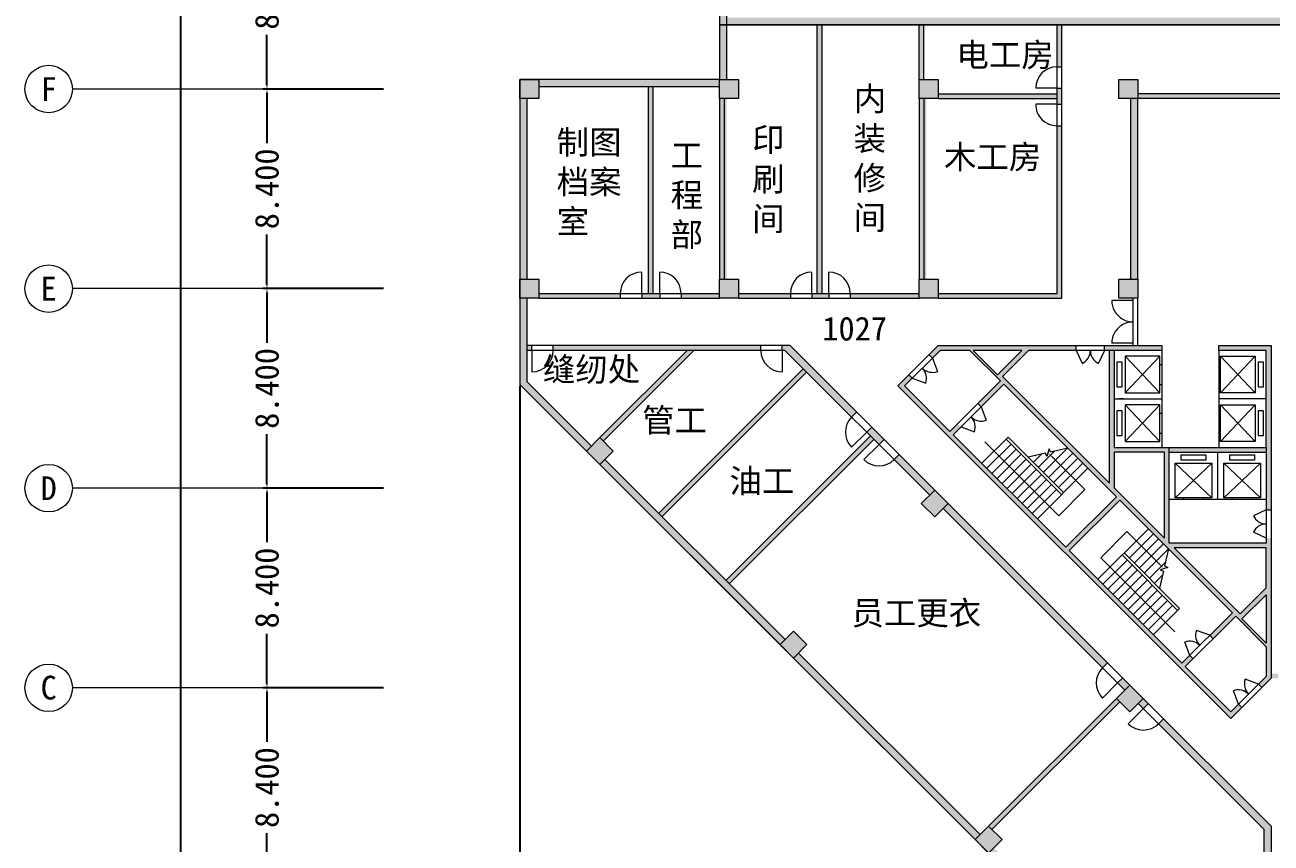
# Model space of a CAD drawing. Header units: metres. Extents: x -302 to 587, y -65 to 94.
# Drawn here: x -283.4 to -231, y -22 to 12.5 of the extents above; entities that cross this region are included whole.
import ezdxf

# ---------------------------------------------------------------- set-up
doc = ezdxf.new("R2010")
doc.units = ezdxf.units.M
doc.linetypes.add('ACAD_ISO03W100', pattern=[30, 12, -18])
doc.layers.get('0').update_dxf_attribs({"lineweight": 9})
for name, color, linetype, lineweight in [('fanghuo', 1, 'Continuous', 9), ('glass', 5, 'Continuous', 5), ('hatch', 212, 'ACAD_ISO03W100', 5), ('ProfileEdges', 7, 'Continuous', 9), ('PUB_TEXT', 7, 'Continuous', 9), ('stair', 30, 'Continuous', 9), ('zhuwang', 2, 'Continuous', 13)]:
    doc.layers.add(name, color=color, linetype=linetype, lineweight=lineweight)
doc.styles.add('mystyle', font='', dxfattribs={"height": 1})
doc.styles.get('mystyle').set_extended_font_data('SimSun')
doc.dimstyles.new('myyyy', dxfattribs={"dimtxt": 1, "dimasz": 0.18, "dimexe": 0.18, "dimexo": 0.0625, "dimgap": 0.09, "dimtad": 0, "dimtoh": 1, "dimdec": 3, "dimrnd": 0.001, "dimzin": 0, "dimdsep": 46, "dimtxsty": 'Standard', "dimcen": 0.09, "dimadec": 0, "dimazin": 0, "dimtfac": 1, "dimtdec": 3, "dimtofl": 0, "dimtmove": 0, "dimatfit": 3, "dimfxl": 1, "dimtolj": 1, "dimtzin": 0, "dimarcsym": 0})

# ---------------------------------------------------------------- blocks, each defined once
blk = doc.blocks.new('*D9')
at = {"layer": 'Defpoints', "color": 0, "ltscale": 0.05, "transparency": 16777216}
for p in [(-268.251, 18.16), (-273.217, 9.76), (-268.251, 9.76)]:
    blk.add_point(p, dxfattribs=at)
at = {"layer": 'PUB_TEXT', "color": 0, "lineweight": -2, "ltscale": 0.05, "transparency": 16777216}
for p, q in [((-268.314, 18.16), (-273.397, 18.16)), ((-273.217, 17.98), (-273.217, 15.883)), ((-273.217, 9.94), (-273.217, 12.036)), ((-268.314, 9.76), (-273.397, 9.76))]:
    blk.add_line(p, q, dxfattribs=at)
at = {"layer": 'PUB_TEXT', "color": 0, "ltscale": 0.05, "transparency": 16777216}
for points in [[(-273.247, 17.98), (-273.187, 17.98), (-273.217, 18.16)], [(-273.247, 9.94), (-273.187, 9.94), (-273.217, 9.76)]]:
    blk.add_solid(points, dxfattribs=at)
at = {"layer": 'PUB_TEXT', "color": 0, "ltscale": 0.05, "transparency": 16777216, "insert": (-273.217, 13.96), "char_height": 1, "attachment_point": 5, "rotation": 90}
blk.add_mtext('\\A1;8.400', dxfattribs=at)
blk = doc.blocks.new('*D10')
at = {"layer": 'Defpoints', "color": 0, "ltscale": 0.05, "transparency": 16777216}
for p in [(-268.251, 9.76), (-273.217, 1.36), (-268.251, 1.36)]:
    blk.add_point(p, dxfattribs=at)
at = {"layer": 'PUB_TEXT', "color": 0, "lineweight": -2, "ltscale": 0.05, "transparency": 16777216}
for p, q in [((-268.314, 9.76), (-273.397, 9.76)), ((-273.217, 9.58), (-273.217, 7.483)), ((-273.217, 1.54), (-273.217, 3.636)), ((-268.314, 1.36), (-273.397, 1.36))]:
    blk.add_line(p, q, dxfattribs=at)
at = {"layer": 'PUB_TEXT', "color": 0, "ltscale": 0.05, "transparency": 16777216}
for points in [[(-273.247, 9.58), (-273.187, 9.58), (-273.217, 9.76)], [(-273.247, 1.54), (-273.187, 1.54), (-273.217, 1.36)]]:
    blk.add_solid(points, dxfattribs=at)
at = {"layer": 'PUB_TEXT', "color": 0, "ltscale": 0.05, "transparency": 16777216, "insert": (-273.217, 5.56), "char_height": 1, "attachment_point": 5, "rotation": 90}
blk.add_mtext('\\A1;8.400', dxfattribs=at)
blk = doc.blocks.new('*D11')
at = {"layer": 'Defpoints', "color": 0, "ltscale": 0.05, "transparency": 16777216}
for p in [(-268.251, 1.36), (-273.217, -7.04), (-268.251, -7.04)]:
    blk.add_point(p, dxfattribs=at)
at = {"layer": 'PUB_TEXT', "color": 0, "lineweight": -2, "ltscale": 0.05, "transparency": 16777216}
for p, q in [((-268.314, 1.36), (-273.397, 1.36)), ((-273.217, 1.18), (-273.217, -0.917)), ((-273.217, -6.86), (-273.217, -4.764)), ((-268.314, -7.04), (-273.397, -7.04))]:
    blk.add_line(p, q, dxfattribs=at)
at = {"layer": 'PUB_TEXT', "color": 0, "ltscale": 0.05, "transparency": 16777216}
for points in [[(-273.247, 1.18), (-273.187, 1.18), (-273.217, 1.36)], [(-273.247, -6.86), (-273.187, -6.86), (-273.217, -7.04)]]:
    blk.add_solid(points, dxfattribs=at)
at = {"layer": 'PUB_TEXT', "color": 0, "ltscale": 0.05, "transparency": 16777216, "insert": (-273.217, -2.84), "char_height": 1, "attachment_point": 5, "rotation": 90}
blk.add_mtext('\\A1;8.400', dxfattribs=at)
blk = doc.blocks.new('*D12')
at = {"layer": 'Defpoints', "color": 0, "ltscale": 0.05, "transparency": 16777216}
for p in [(-268.251, -7.04), (-273.217, -15.44), (-268.251, -15.44)]:
    blk.add_point(p, dxfattribs=at)
at = {"layer": 'PUB_TEXT', "color": 0, "lineweight": -2, "ltscale": 0.05, "transparency": 16777216}
for p, q in [((-268.314, -7.04), (-273.397, -7.04)), ((-273.217, -7.22), (-273.217, -9.317)), ((-273.217, -15.26), (-273.217, -13.164)), ((-268.314, -15.44), (-273.397, -15.44))]:
    blk.add_line(p, q, dxfattribs=at)
at = {"layer": 'PUB_TEXT', "color": 0, "ltscale": 0.05, "transparency": 16777216}
for points in [[(-273.247, -7.22), (-273.187, -7.22), (-273.217, -7.04)], [(-273.247, -15.26), (-273.187, -15.26), (-273.217, -15.44)]]:
    blk.add_solid(points, dxfattribs=at)
at = {"layer": 'PUB_TEXT', "color": 0, "ltscale": 0.05, "transparency": 16777216, "insert": (-273.217, -11.24), "char_height": 1, "attachment_point": 5, "rotation": 90}
blk.add_mtext('\\A1;8.400', dxfattribs=at)
blk = doc.blocks.new('*D13')
at = {"layer": 'Defpoints', "color": 0, "ltscale": 0.05, "transparency": 16777216}
for p in [(-268.251, -15.44), (-273.217, -23.84), (-268.251, -23.84)]:
    blk.add_point(p, dxfattribs=at)
at = {"layer": 'PUB_TEXT', "color": 0, "lineweight": -2, "ltscale": 0.05, "transparency": 16777216}
for p, q in [((-268.314, -15.44), (-273.397, -15.44)), ((-273.217, -15.62), (-273.217, -17.717)), ((-273.217, -23.66), (-273.217, -21.564)), ((-268.314, -23.84), (-273.397, -23.84))]:
    blk.add_line(p, q, dxfattribs=at)
at = {"layer": 'PUB_TEXT', "color": 0, "ltscale": 0.05, "transparency": 16777216}
for points in [[(-273.247, -15.62), (-273.187, -15.62), (-273.217, -15.44)], [(-273.247, -23.66), (-273.187, -23.66), (-273.217, -23.84)]]:
    blk.add_solid(points, dxfattribs=at)
at = {"layer": 'PUB_TEXT', "color": 0, "ltscale": 0.05, "transparency": 16777216, "insert": (-273.217, -19.64), "char_height": 1, "attachment_point": 5, "rotation": 90}
blk.add_mtext('\\A1;8.400', dxfattribs=at)
blk = doc.blocks.new('*D15')
at = {"layer": 'Defpoints', "color": 0, "ltscale": 3, "transparency": 16777216}
for p in [(-276.833, 68.96), (-254.186, 68.96), (-228.186, -32.64)]:
    blk.add_point(p, dxfattribs=at)
at = {"layer": 'PUB_TEXT', "color": 0, "lineweight": -2, "ltscale": 3, "transparency": 16777216}
for p, q in [((-254.249, 68.96), (-277.013, 68.96)), ((-276.833, 68.78), (-276.833, 20.666)), ((-276.833, -32.46), (-276.833, 15.653)), ((-228.249, -32.64), (-277.013, -32.64))]:
    blk.add_line(p, q, dxfattribs=at)
at = {"layer": 'PUB_TEXT', "color": 0, "ltscale": 3, "transparency": 16777216}
for points in [[(-276.863, 68.78), (-276.803, 68.78), (-276.833, 68.96)], [(-276.863, -32.46), (-276.803, -32.46), (-276.833, -32.64)]]:
    blk.add_solid(points, dxfattribs=at)
at = {"layer": 'PUB_TEXT', "color": 0, "ltscale": 3, "transparency": 16777216, "insert": (-276.833, 18.16), "char_height": 1, "attachment_point": 5, "rotation": 90}
blk.add_mtext('\\A1;101.600', dxfattribs=at)
blk = doc.blocks.new('*D24')
at = {"layer": 'Defpoints', "color": 0, "ltscale": 3, "transparency": 16777216}
for p in [(-262.586, -2.674), (-194.586, -7.44), (-194.586, -47.631)]:
    blk.add_point(p, dxfattribs=at)
at = {"layer": 'PUB_TEXT', "color": 0, "lineweight": -2, "ltscale": 3, "transparency": 16777216}
for p, q in [((-262.586, -2.737), (-262.586, -47.811)), ((-194.586, -7.503), (-194.586, -47.811)), ((-262.406, -47.631), (-230.926, -47.631)), ((-194.766, -47.631), (-226.246, -47.631))]:
    blk.add_line(p, q, dxfattribs=at)
at = {"layer": 'PUB_TEXT', "color": 0, "ltscale": 3, "transparency": 16777216}
for points in [[(-262.406, -47.601), (-262.406, -47.661), (-262.586, -47.631)], [(-194.766, -47.601), (-194.766, -47.661), (-194.586, -47.631)]]:
    blk.add_solid(points, dxfattribs=at)
at = {"layer": 'PUB_TEXT', "color": 0, "ltscale": 3, "transparency": 16777216, "insert": (-228.586, -47.631), "char_height": 1, "attachment_point": 5}
blk.add_mtext('\\A1;68.000', dxfattribs=at)

msp = doc.modelspace()

# ---------------------------------------------------------------- hatches: boundary and pattern name
at = {"layer": 'hatch', "ltscale": 0.05}
h = msp.add_hatch(color=256, dxfattribs=at)
h.dxf.hatch_style = 1
h.paths.add_polyline_path([(-195.3864, 9.6598), (-202.9864, 9.6598), (-202.9864, 9.3598), (-195.3864, 9.3598)])
h.paths.add_polyline_path([(-203.7864, 9.6598), (-211.3864, 9.6598), (-211.3864, 9.3598), (-203.7864, 9.3598)])
h.paths.add_polyline_path([(-194.5864, 17.7598), (-194.8864, 17.7598), (-194.8864, 10.1598), (-194.5864, 10.1598)])
h.paths.add_polyline_path([(-194.5864, 9.3598), (-194.8864, 9.3598), (-194.8864, 1.7598), (-194.5864, 1.7598)])
h.paths.add_polyline_path([(-194.5864, 26.1598), (-194.8864, 26.1598), (-194.8864, 18.5598), (-194.5864, 18.5598)])
h.paths.add_polyline_path([(-194.5864, 34.5598), (-194.8864, 34.5598), (-194.8864, 26.9598), (-194.5864, 26.9598)])
h.paths.add_polyline_path([(-194.5864, 0.9598), (-194.8864, 0.9598), (-194.8864, -6.6402), (-194.5864, -6.6402)])
h.paths.add_polyline_path([(-194.5864, -7.4402), (-194.8864, -7.4402), (-194.8864, -32.3402), (-194.5864, -32.3402)])
h.paths.add_polyline_path([(-194.8864, -32.3402), (-219.7864, -32.3402), (-219.7864, -32.6402), (-194.8864, -32.6402)])
h.paths.add_polyline_path([(-220.5864, -32.3402), (-228.1864, -32.3402), (-228.1864, -32.6402), (-220.5864, -32.6402)])
h.paths.add_polyline_path([(-228.9864, -32.3402), (-230.9864, -32.3402), (-230.9864, -32.6402), (-228.9864, -32.6402)])
h.paths.add_polyline_path([(-231.2864, -32.3402), (-232.4961, -32.3402), (-234.5083, -30.3279), (-234.7205, -30.5401), (-232.6204, -32.6402), (-231.2864, -32.6402)])
h.paths.add_polyline_path([(-231.2864, -26.2574), (-231.2864, -25.9746), (-234.7205, -29.4087), (-234.5791, -29.5501)])
h.paths.add_polyline_path([(-228.6864, -24.2402), (-228.9864, -24.2402), (-228.9864, -31.8402), (-228.6864, -31.8402)])
h.paths.add_polyline_path([(-228.6864, -15.8402), (-228.9864, -15.8402), (-228.9864, -23.4402), (-228.6864, -23.4402)])
h.paths.add_polyline_path([(-219.7864, -15.8402), (-219.9864, -15.8402), (-219.9864, -23.4402), (-219.7864, -23.4402)])
h.paths.add_polyline_path([(-219.7864, -7.4402), (-219.9864, -7.4402), (-219.9864, -15.0402), (-219.7864, -15.0402)])
h.paths.add_polyline_path([(-219.7864, -2.0402), (-219.9864, -2.0402), (-219.9864, -6.6402), (-219.7864, -6.6402)])
h.paths.add_polyline_path([(-262.2864, -2.5499), (-262.2864, 0.9598), (-262.5864, 0.9598), (-262.5864, -2.6742), (-259.7823, -5.4782), (-259.5702, -5.2661)])
h.paths.add_polyline_path([(-261.7864, 1.7598), (-262.5864, 1.7598), (-262.5864, 0.9598), (-261.7864, 0.9598)])
h.paths.add_polyline_path([(-253.3864, 1.7598), (-254.1864, 1.7598), (-254.1864, 0.9598), (-253.3864, 0.9598)])
h.paths.add_polyline_path([(-244.9864, 1.7598), (-245.7864, 1.7598), (-245.7864, 0.9598), (-244.9864, 0.9598)])
h.paths.add_polyline_path([(-259.2166, -4.9126), (-259.7823, -5.4782), (-259.2166, -6.0439), (-258.6509, -5.4782)])
h.paths.add_polyline_path([(-255.2614, -1.2402), (-255.5442, -1.2402), (-259.2166, -4.9126), (-259.0752, -5.054)])
h.paths.add_polyline_path([(-250.5192, -2.1548), (-250.6606, -2.0134), (-256.7418, -8.0945), (-256.6003, -8.236)])
h.paths.add_polyline_path([(-247.6908, -4.9833), (-247.8322, -4.8418), (-253.9133, -10.923), (-253.7719, -11.0644)])
h.paths.add_polyline_path([(-244.5661, -7.6837), (-245.1318, -7.118), (-245.6974, -7.6837), (-245.1318, -8.2494)])
h.paths.add_polyline_path([(-251.0715, -13.0577), (-251.6371, -13.6234), (-251.0715, -14.1891), (-250.5058, -13.6234)])
h.paths.add_polyline_path([(-259.0045, -5.8318), (-259.2166, -6.0439), (-251.6371, -13.6234), (-251.425, -13.4113)])
h.paths.add_polyline_path([(-250.8593, -13.977), (-251.0715, -14.1891), (-243.4313, -21.8292), (-243.2192, -21.6171)])
h.paths.add_polyline_path([(-242.8656, -21.2635), (-243.4313, -21.8292), (-242.8656, -22.3949), (-242.3, -21.8292)])
h.paths.add_polyline_path([(-237.3502, -16.031), (-237.4916, -15.8895), (-242.8656, -21.2635), (-242.7242, -21.405)])
h.paths.add_polyline_path([(-236.3603, -15.8895), (-236.9259, -15.3238), (-237.4916, -15.8895), (-236.9259, -16.4552)])
h.paths.add_polyline_path([(-242.6535, -22.1828), (-242.8656, -22.3949), (-235.2862, -29.9744), (-235.074, -29.7623)])
h.paths.add_polyline_path([(-234.7205, -29.4087), (-235.2862, -29.9744), (-234.7205, -30.5401), (-234.5083, -30.3279), (-234.1548, -29.9744)])
h = msp.add_hatch(color=256, dxfattribs=at)
h.dxf.hatch_style = 1
h.paths.add_polyline_path([(-215.1864, 17.7598), (-215.1864, 17.7598), (-215.1864, 19.2307), (-215.4864, 19.2307), (-215.4864, 12.7598), (-253.8864, 12.7598), (-253.8864, 12.4598), (-215.1864, 12.4598)])
h = msp.add_hatch(color=256, dxfattribs=at)
h.dxf.hatch_style = 1
h.paths.add_polyline_path([(-253.8864, 17.7598), (-254.1864, 17.7598), (-254.1864, 10.1598), (-253.8864, 10.1598)])
h = msp.add_hatch(color=256, dxfattribs=at)
h.dxf.hatch_style = 1
h.paths.add_polyline_path([(-220.5864, 9.6598), (-228.1864, 9.6598), (-228.1864, 9.3598), (-220.5864, 9.3598)])
h.paths.add_polyline_path([(-212.1864, 9.6598), (-219.7864, 9.6598), (-219.7864, 9.3598), (-212.1864, 9.3598)])
h.paths.add_polyline_path([(-211.3864, 10.4598), (-211.6864, 10.4598), (-211.6864, 10.1598), (-211.3864, 10.1598)])
h.paths.add_polyline_path([(-211.3864, 12.4598), (-211.6864, 12.4598), (-211.6864, 12.2598), (-211.3864, 12.2598)])
h.paths.add_polyline_path([(-228.9864, 9.5598), (-236.5864, 9.5598), (-236.5864, 9.3598), (-228.9864, 9.3598)])
h.paths.add_polyline_path([(-236.5864, 9.3598), (-236.8864, 9.3598), (-236.8864, 1.7598), (-236.5864, 1.7598)])
h.paths.add_polyline_path([(-239.7864, 9.801), (-239.9864, 9.801), (-239.9864, 9.1187), (-239.9864, 9.1187), (-239.7864, 9.1187)])
h.paths.add_polyline_path([(-239.7864, 12.4598), (-239.9864, 12.4598), (-239.9864, 10.701), (-239.7864, 10.701)])
h.paths.add_polyline_path([(-239.7864, 8.2187), (-239.9864, 8.2187), (-239.9864, 1.1598), (-244.9864, 1.1598), (-244.9864, 0.9598), (-239.7864, 0.9598)])
h.paths.add_polyline_path([(-245.7864, 1.1598), (-248.6888, 1.1598), (-248.6888, 0.9598), (-245.7864, 0.9598)])
h.paths.add_polyline_path([(-249.5864, 1.1598), (-249.5888, 1.1598), (-250.3026, 1.1598), (-250.3026, 0.9598), (-249.5864, 0.9598)])
h.paths.add_polyline_path([(-254.1864, 1.1598), (-255.8007, 1.1598), (-255.8007, 0.9598), (-254.1864, 0.9598)])
h.paths.add_polyline_path([(-251.2026, 1.1598), (-253.3864, 1.1598), (-253.3864, 0.9598), (-251.2026, 0.9598)])
h.paths.add_polyline_path([(-256.7007, 1.1598), (-257.458, 1.1598), (-257.458, 0.9598), (-256.7007, 0.9598)])
h.paths.add_polyline_path([(-258.358, 1.1598), (-261.7864, 1.1598), (-261.7864, 0.9598), (-258.358, 0.9598)])
h.paths.add_polyline_path([(-252.4461, -1.0402), (-261.1759, -1.0402), (-261.1759, -1.2402), (-252.4461, -1.2402)])
h.paths.add_polyline_path([(-262.0759, -1.0402), (-262.2864, -1.0402), (-262.2864, -1.2402), (-262.0759, -1.2402)])
h.paths.add_polyline_path([(-251.2096, -1.0402), (-251.5461, -1.0402), (-251.5461, -1.2402), (-251.4339, -1.2402), (-248.6283, -4.0457), (-248.4162, -3.8336)])
h.paths.add_polyline_path([(-247.7798, -4.47), (-247.9919, -4.6821), (-247.4741, -5.2), (-247.2619, -4.9879)])
h.paths.add_polyline_path([(-246.6255, -5.6242), (-246.8377, -5.8364), (-245.3439, -7.3302), (-245.1318, -7.118)])
h.paths.add_polyline_path([(-244.5661, -7.6837), (-244.7782, -7.8958), (-238.0756, -14.5984), (-237.8635, -14.3863)])
h.paths.add_polyline_path([(-236.9259, -15.3238), (-237.2271, -15.0227), (-237.4392, -15.2348), (-237.1381, -15.536)])
h.paths.add_polyline_path([(-236.3603, -15.8895), (-236.5724, -16.1017), (-236.3557, -16.3184), (-236.1435, -16.1062)])
h.paths.add_polyline_path([(-235.5072, -16.7426), (-235.7193, -16.9548), (-231.2864, -21.3877), (-231.2864, -24.8335), (-230.9864, -24.8335), (-230.9864, -21.2634)])
h.paths.add_polyline_path([(-230.9864, -25.7335), (-231.2864, -25.7335), (-231.2864, -31.199), (-230.9864, -31.199)])
h.paths.add_polyline_path([(-230.9864, -32.099), (-231.2864, -32.099), (-231.2864, -32.3402), (-230.9864, -32.3402)])
h.paths.add_polyline_path([(-230.9864, -32.3402), (-231.2864, -32.3402), (-231.2864, -32.6402), (-230.9864, -32.6402)])
h.paths.add_polyline_path([(-219.7864, -31.1402), (-219.9864, -31.1402), (-219.9864, -31.8402), (-219.7864, -31.8402)])
h.paths.add_polyline_path([(-219.7864, -24.2402), (-219.9864, -24.2402), (-219.9864, -29.3402), (-219.7864, -29.3402)])
h.paths.add_polyline_path([(-221.0864, -11.6402), (-228.6864, -11.6402), (-228.6864, -11.8402), (-221.0864, -11.8402)])
h.paths.add_polyline_path([(-219.9864, -11.6402), (-220.1864, -11.6402), (-220.1864, -11.8402), (-219.9864, -11.8402)])
h.paths.add_polyline_path([(-228.6864, -14.3402), (-228.9864, -14.3402), (-228.9864, -15.0402), (-228.6864, -15.0402)])
h.paths.add_polyline_path([(-228.9864, -14.8402), (-229.7888, -14.8402), (-229.7888, -15.0402), (-228.9864, -15.0402)])
h.paths.add_polyline_path([(-230.6888, -14.8402), (-230.9864, -14.8402), (-230.9864, -15.0402), (-230.6888, -15.0402)])
h.paths.add_polyline_path([(-228.6864, -7.4402), (-228.9864, -7.4402), (-228.9864, -12.5402), (-228.6864, -12.5402)])
h.paths.add_polyline_path([(-228.6864, -2.0402), (-225.4052, -2.0402), (-225.4052, -1.8402), (-228.9864, -1.8402), (-228.9864, -6.6402), (-228.6864, -6.6402)])
h.paths.add_polyline_path([(-194.8864, -1.8402), (-223.6052, -1.8402), (-223.6052, -2.0402), (-194.8864, -2.0402)])
h.paths.add_polyline_path([(-211.3864, 9.3598), (-211.5864, 9.3598), (-211.5864, 2.901), (-211.3864, 2.901)])
h.paths.add_polyline_path([(-211.3864, 0.9598), (-211.5864, 0.9598), (-211.5864, 0.2598), (-211.3864, 0.2598)])
h.paths.add_polyline_path([(-211.3864, 2.001), (-211.5864, 2.001), (-211.5864, 1.7598), (-211.3864, 1.7598)])
h.paths.add_polyline_path([(-211.3864, -1.5402), (-211.5864, -1.5402), (-211.5864, -1.8402), (-211.3864, -1.8402)])
h.paths.add_polyline_path([(-212.1864, 1.1598), (-219.7864, 1.1598), (-219.7864, 0.9598), (-212.1864, 0.9598)])
h.paths.add_polyline_path([(-220.5864, 1.1598), (-223.6052, 1.1598), (-223.6052, 0.9598), (-220.5864, 0.9598)])
h.paths.add_polyline_path([(-225.4052, 1.1598), (-228.1864, 1.1598), (-228.1864, 0.9598), (-225.4052, 0.9598)])
h.paths.add_polyline_path([(-228.1864, 1.7598), (-228.9864, 1.7598), (-228.9864, 0.9598), (-228.1864, 0.9598)])
h = msp.add_hatch(color=256, dxfattribs=at)
h.dxf.hatch_style = 1
h.paths.add_polyline_path([(-254.1864, 10.1598), (-261.7864, 10.1598), (-261.7864, 9.8598), (-254.1864, 9.8598)])
h.paths.add_polyline_path([(-256.9854, 9.8598), (-257.1854, 9.8598), (-257.1854, 1.1598), (-256.9854, 1.1598)])
h.paths.add_polyline_path([(-249.8864, 12.4598), (-250.0864, 12.4598), (-250.0864, 1.1598), (-249.8864, 1.1598)])
h.paths.add_polyline_path([(-245.5864, 12.4598), (-245.7864, 12.4598), (-245.7864, 10.1598), (-245.5864, 10.1598)])
h.paths.add_polyline_path([(-239.9864, 9.5598), (-244.9864, 9.5598), (-244.9864, 9.3598), (-239.9864, 9.3598)])
h = msp.add_hatch(color=256, dxfattribs=at)
h.dxf.hatch_style = 1
h.paths.add_polyline_path([(-261.7864, 10.1598), (-262.5864, 10.1598), (-262.5864, 9.3598), (-261.7864, 9.3598)])
h = msp.add_hatch(color=256, dxfattribs=at)
h.dxf.hatch_style = 1
h.paths.add_polyline_path([(-253.3864, 10.1598), (-254.1864, 10.1598), (-254.1864, 9.3598), (-253.3864, 9.3598)])
h = msp.add_hatch(color=256, dxfattribs=at)
h.dxf.hatch_style = 1
h.paths.add_polyline_path([(-244.9864, 10.1598), (-245.7864, 10.1598), (-245.7864, 9.3598), (-244.9864, 9.3598)])
h = msp.add_hatch(color=256, dxfattribs=at)
h.dxf.hatch_style = 1
h.paths.add_polyline_path([(-236.5864, 10.1598), (-237.3864, 10.1598), (-237.3864, 9.3598), (-236.5864, 9.3598)])
h = msp.add_hatch(color=256, dxfattribs=at)
h.dxf.hatch_style = 1
h.paths.add_polyline_path([(-262.2864, 9.3598), (-262.5864, 9.3598), (-262.5864, 1.7598), (-262.2864, 1.7598)])
h = msp.add_hatch(color=256, dxfattribs=at)
h.dxf.hatch_style = 1
h.paths.add_polyline_path([(-253.8864, 9.3598), (-254.1864, 9.3598), (-254.1864, 1.7598), (-253.8864, 1.7598)])
h = msp.add_hatch(color=256, dxfattribs=at)
h.dxf.hatch_style = 1
h.paths.add_polyline_path([(-245.4864, 9.3598), (-245.7864, 9.3598), (-245.7864, 1.7598), (-245.4864, 1.7598)])
h = msp.add_hatch(color=256, dxfattribs=at)
h.dxf.hatch_style = 1
h.paths.add_polyline_path([(-236.5864, 1.7598), (-237.3864, 1.7598), (-237.3864, 0.9598), (-236.5864, 0.9598)])
h = msp.add_hatch(color=256, dxfattribs=at)
h.dxf.hatch_style = 1
h.paths.add_polyline_path([(-237.7864, -6.8267), (-242.2788, -2.3342), (-241.1848, -1.2402), (-239.1864, -1.2402), (-239.1864, -1.0402), (-244.9871, -1.0402), (-245.3699, -1.423), (-245.2285, -1.5644), (-244.9042, -1.2402), (-243.6557, -1.2402), (-242.3708, -2.5251), (-243.3193, -3.4736), (-243.1779, -3.6151), (-242.2294, -2.6665), (-237.4918, -7.4041), (-239.6131, -9.5255), (-244.3507, -4.7879), (-244.0264, -4.4636), (-244.1678, -4.3222), (-244.4921, -4.6464), (-246.4013, -2.7372), (-246.077, -2.413), (-246.2185, -2.2716), (-246.6841, -2.7372), (-232.6834, -16.738), (-232.2177, -16.2723), (-232.3592, -16.1308), (-232.6834, -16.4551), (-234.5926, -14.5459), (-234.2684, -14.2217), (-234.4098, -14.0802), (-234.734, -14.4045), (-239.4717, -9.6669), (-237.3503, -7.5456), (-232.6127, -12.2832), (-233.5612, -13.2317), (-233.4198, -13.3731), (-232.4713, -12.4246), (-231.1864, -13.7095), (-231.1864, -14.9581), (-231.5106, -15.2823), (-231.3692, -15.4237), (-230.9864, -15.0409), (-230.9864, -9.1467), (-231.1864, -9.1467), (-231.1864, -9.3467), (-235.2664, -9.3467), (-235.2664, -5.3202), (-237.5864, -5.3202), (-237.5864, -1.2402), (-237.7864, -1.2402)])
h.paths.add_polyline_path([(-237.5864, -5.5202), (-235.4664, -5.5202), (-235.4664, -9.1467), (-237.5864, -7.0267)], flags=16)
h.paths.add_polyline_path([(-235.0664, -9.5467), (-231.1864, -9.5467), (-231.1864, -11.2386), (-232.2804, -12.3327)], flags=16)
h.paths.add_polyline_path([(-242.491, -2.2635), (-243.5143, -1.2402), (-241.4677, -1.2402)], flags=16)
h.paths.add_polyline_path([(-231.1864, -11.5215), (-231.1864, -13.5681), (-232.2097, -12.5448)], flags=16)
h = msp.add_hatch(color=256, dxfattribs=at)
h.dxf.hatch_style = 1
h.paths.add_polyline_path([(-237.9864, -1.0402), (-237.9864, -1.2402), (-237.3864, -1.2402), (-235.5864, -1.2402), (-235.5864, -1.0402)])
h = msp.add_hatch(color=256, dxfattribs=at)
h.dxf.hatch_style = 1
h.paths.add_polyline_path([(-230.9864, -1.0402), (-233.1864, -1.0402), (-233.1864, -1.2402), (-231.1864, -1.2402), (-231.1864, -5.3202), (-231.1864, -7.9467), (-230.9864, -7.9467)])
h = msp.add_hatch(color=256, dxfattribs=at)
h.dxf.hatch_style = 1
h.paths.add_polyline_path([(-231.1864, -5.5202), (-231.1864, -5.3202), (-235.2664, -5.3202), (-235.2664, -5.5202)])

# ---------------------------------------------------------------- linework, layer by layer
at = {"ltscale": 0.05}
for p, q in [((-250.0864, 12.4598), (-250.0864, 1.1598)), ((-249.8864, 12.4598), (-249.8864, 1.1598)), ((-245.7864, 10.1598), (-245.7864, 12.4598)), ((-245.5864, 10.1598), (-245.5864, 12.4598)), ((-239.9864, 1.1598), (-239.9864, 12.4598)), ((-239.7864, 0.9598), (-239.7864, 12.4598)), ((-239.9864, 10.701), (-239.7864, 10.701)), ((-257.1854, 9.8598), (-257.1854, 1.1598)), ((-256.9854, 9.8598), (-256.9854, 1.1598)), ((-244.9864, 9.5598), (-239.9864, 9.5598)), ((-239.9864, 9.801), (-239.7864, 9.801)), ((-228.9864, 9.5598), (-236.5864, 9.5598)), ((-254.1864, 9.3598), (-254.1864, 1.7598)), ((-253.9864, 9.3598), (-253.9864, 1.7598)), ((-245.7864, 9.3598), (-245.7864, 1.7598)), ((-245.5864, 9.3598), (-245.5864, 1.7598)), ((-244.9864, 9.3598), (-239.9864, 9.3598)), ((-239.9864, 9.1187), (-239.7864, 9.1187)), ((-228.9864, 9.3598), (-236.5864, 9.3598)), ((-239.9864, 8.2187), (-239.7864, 8.2187)), ((-258.358, 1.1598), (-258.358, 0.9598)), ((-257.458, 1.1598), (-257.458, 0.9598)), ((-256.7007, 1.1598), (-256.7007, 0.9598)), ((-255.8007, 1.1598), (-255.8007, 0.9598)), ((-251.2026, 1.1598), (-251.2026, 0.9598)), ((-250.3026, 1.1598), (-250.3026, 0.9598)), ((-249.5864, 1.1598), (-249.5864, 0.9598)), ((-248.6888, 1.1598), (-248.6888, 0.9598)), ((-236.7864, -1.0402), (-236.7864, 0.9598)), ((-236.5864, -1.0402), (-236.5864, 0.9598)), ((-262.0759, -1.2402), (-262.0759, -1.0402)), ((-261.1759, -1.2402), (-261.1759, -1.0402)), ((-252.4461, -1.2402), (-252.4461, -1.0402)), ((-251.5461, -1.2402), (-251.5461, -1.0402)), ((-255.5442, -1.2402), (-259.2166, -4.9126)), ((-255.2614, -1.2402), (-259.0752, -5.054)), ((-250.6606, -2.0134), (-256.7418, -8.0945)), ((-250.5192, -2.1548), (-256.6003, -8.236)), ((-248.6283, -4.0457), (-248.4162, -3.8336)), ((-247.9919, -4.6821), (-247.7798, -4.47)), ((-247.8322, -4.8418), (-253.9133, -10.923)), ((-247.6908, -4.9833), (-253.7719, -11.0644)), ((-247.4741, -5.2), (-247.2619, -4.9879)), ((-246.8377, -5.8364), (-246.6255, -5.6242)), ((-240.4763, -5.5691), (-241.197, -5.7354)), ((-240.4192, -5.7071), (-240.4763, -5.5691)), ((-240.3202, -5.3818), (-240.4192, -5.7071)), ((-240.2517, -5.5172), (-240.3202, -5.3818)), ((-239.5424, -5.3535), (-240.2517, -5.5172)), ((-238.814, -7.1001), (-239.9171, -8.2032)), ((-237.0463, -8.8679), (-238.1494, -9.9709)), ((-235.2997, -9.5962), (-235.4634, -10.3055)), ((-235.328, -10.374), (-235.6533, -10.473)), ((-235.6533, -10.473), (-235.5152, -10.5301)), ((-235.4634, -10.3055), (-235.328, -10.374)), ((-235.5152, -10.5301), (-235.6816, -11.2508)), ((-238.0756, -14.5984), (-237.8635, -14.3863)), ((-237.4392, -15.2348), (-237.2271, -15.0227)), ((-237.4916, -15.8895), (-242.8656, -21.2635)), ((-237.3502, -16.031), (-242.7242, -21.405)), ((-236.3557, -16.3184), (-236.1435, -16.1062)), ((-235.7193, -16.9548), (-235.5072, -16.7426))]:
    msp.add_line(p, q, dxfattribs=at)
for points in [[(-243.0284, -5.0919), (-239.9171, -8.2032)], [(-238.814, -7.1001), (-240.1575, -5.7566)], [(-237.0463, -8.8679), (-235.7028, -10.2114)], [(-235.0381, -13.0822), (-238.1494, -9.9709)]]:
    msp.add_lwpolyline(points, dxfattribs=at)
for points in [[(-240.1575, -5.7566, 0.06, 0, 0), (-240.3697, -5.5445, 0, 0, 0)], [(-235.7028, -10.2114, 0.06, 0, 0), (-235.4906, -10.4235, 0, 0, 0)]]:
    msp.add_lwpolyline(points, format="xyseb", dxfattribs=at)
at = {"layer": 'fanghuo', "ltscale": 3}
for points in [[(-211.3864, 68.9598), (-254.1864, 68.9598), (-254.1864, 12.4598), (-228.1864, 12.4598), (-228.1864, 46.2598), (-211.3864, 46.2598), (-211.3864, 68.9598)], [(-228.1864, 12.4598), (-254.1864, 12.4598), (-254.1864, 10.1598), (-262.5864, 10.1598), (-262.5864, -2.6742), (-232.6204, -32.6402), (-228.9864, -32.6402), (-228.9864, 9.3598), (-228.1864, 9.3598), (-228.1864, 12.4598)]]:
    msp.add_lwpolyline(points, dxfattribs=at)
at = {"layer": 'glass', "ltscale": 0.05}
for p, q in [((-239.9864, 9.801), (-240.8864, 9.801)), ((-239.9864, 9.1187), (-240.8864, 9.1187)), ((-257.458, 1.1598), (-257.458, 2.0598)), ((-256.7007, 1.1598), (-256.7007, 2.0598)), ((-250.3026, 1.1598), (-250.3026, 2.0598)), ((-249.5888, 1.1598), (-249.5888, 2.0598)), ((-236.7864, 0.8598), (-237.6864, 0.8598)), ((-236.7864, -0.9402), (-237.6864, -0.9402)), ((-262.0759, -1.2402), (-262.0759, -2.1402)), ((-251.5461, -1.2402), (-251.5461, -2.1402)), ((-245.2285, -1.5644), (-245.0227, -2.128)), ((-239.1864, -1.2402), (-238.9334, -1.7842)), ((-237.9864, -1.2402), (-238.2394, -1.7842)), ((-246.077, -2.413), (-245.5134, -2.6188)), ((-243.1779, -3.6151), (-242.9721, -4.1787)), ((-247.9919, -4.6821), (-248.6283, -5.3185)), ((-244.0264, -4.4636), (-243.4628, -4.6694)), ((-247.4741, -5.2), (-248.1105, -5.8364)), ((-231.1864, -7.9467), (-231.7304, -8.1997)), ((-231.1864, -9.1467), (-231.7304, -8.8937)), ((-233.5612, -13.2317), (-234.1248, -13.0259)), ((-234.4098, -14.0802), (-234.6156, -13.5166)), ((-231.5106, -15.2823), (-232.0742, -15.0765)), ((-237.4392, -15.2348), (-238.0756, -15.8712)), ((-232.3592, -16.1308), (-232.565, -15.5673)), ((-236.3557, -16.3184), (-236.9921, -16.9548))]:
    msp.add_line(p, q, dxfattribs=at)
for centre, radius, start, end in [((-239.9864, 9.801), 0.9, 90, 180), ((-239.9864, 9.1187), 0.9, 180.00006, 270.00006), ((-257.458, 1.1598), 0.9, 90, 180), ((-256.7007, 1.1598), 0.9, 0, 90), ((-250.3026, 1.1598), 0.9, 90, 180), ((-249.5888, 1.1598), 0.9, 0, 90), ((-262.0759, -1.2402), 0.9, 270, 0), ((-251.5461, -1.2402), 0.9, 180, 270), ((-239.1864, -1.2402), 0.6, 294.93796, 360), ((-237.9864, -1.2402), 0.6, 180, 245.06204), ((-246.077, -2.413), 0.6, 339.93796, 45), ((-245.2285, -1.5644), 0.6, 225, 290.06204), ((-247.9919, -4.6821), 0.9, 135, 225), ((-244.0264, -4.4636), 0.6, 339.93796, 45), ((-243.1779, -3.6151), 0.6, 225, 290.06204), ((-247.4741, -5.2), 0.9, 225, 315), ((-231.1864, -7.9467), 0.6, 204.93796, 270), ((-231.1864, -9.1467), 0.6, 90, 155.06204), ((-233.5612, -13.2317), 0.6, 159.93796, 225), ((-234.4098, -14.0802), 0.6, 45, 110.06204), ((-237.4392, -15.2348), 0.9, 135, 225), ((-231.5106, -15.2823), 0.6, 159.93796, 225), ((-232.3592, -16.1308), 0.6, 45, 110.06204), ((-236.3557, -16.3184), 0.9, 225, 315)]:
    msp.add_arc(centre, radius, start, end, dxfattribs=at)
for points in [[(-237.6864, 0.8598), (-237.6864, 0.7085), (-237.6172, 0.4075), (-237.2387, 0.029), (-236.9377, -0.0402), (-236.7864, -0.0402)], [(-236.7864, -0.0402), (-236.9377, -0.0402), (-237.2387, -0.1094), (-237.6172, -0.4879), (-237.6864, -0.7888), (-237.6864, -0.9402)]]:
    msp.add_open_spline(points, degree=3, dxfattribs=at)
at = {"layer": 'ProfileEdges', "ltscale": 0.05}
for p, q in [((-254.1864, 68.9598), (-254.1864, 10.1598)), ((-253.8864, 68.1598), (-253.8864, 10.1598)), ((-253.8864, 12.4598), (-215.1864, 12.4598)), ((-254.1864, 10.1598), (-261.7864, 10.1598)), ((-254.1864, 9.8598), (-261.7864, 9.8598)), ((-262.5864, 9.3598), (-262.5864, 1.7598)), ((-262.2864, 9.3598), (-262.2864, 1.7598)), ((-236.8864, 1.7598), (-236.8864, 9.3598)), ((-236.5864, 1.7598), (-236.5864, 9.3598)), ((-261.7864, 1.1598), (-254.1864, 1.1598)), ((-253.3864, 1.1598), (-245.7864, 1.1598)), ((-244.9864, 1.1598), (-239.9864, 1.1598)), ((-262.5864, 0.9598), (-262.5864, -2.6742)), ((-262.2864, 0.9598), (-262.2864, -2.5499)), ((-261.7864, 0.9598), (-254.1864, 0.9598)), ((-253.3864, 0.9598), (-245.7864, 0.9598)), ((-244.9864, 0.9598), (-239.7864, 0.9598)), ((-251.2096, -1.0402), (-262.2864, -1.0402)), ((-251.2096, -1.0402), (-245.1318, -7.118)), ((-251.4339, -1.2402), (-262.2864, -1.2402)), ((-251.4339, -1.2402), (-245.3439, -7.3302)), ((-262.2864, -2.5499), (-259.5702, -5.2661)), ((-262.5864, -2.6742), (-259.7823, -5.4782)), ((-262.5864, -2.6742), (-259.7823, -5.4782)), ((-259.2166, -6.0439), (-251.6371, -13.6234)), ((-259.2166, -6.0439), (-251.6371, -13.6234)), ((-259.0045, -5.8318), (-251.425, -13.4113)), ((-244.5661, -7.6837), (-236.9259, -15.3238)), ((-244.7782, -7.8958), (-237.1381, -15.536)), ((-250.8593, -13.977), (-243.2192, -21.6171)), ((-251.0715, -14.1891), (-243.4313, -21.8292)), ((-251.0715, -14.1891), (-243.4313, -21.8292)), ((-236.5724, -16.1017), (-231.2864, -21.3877)), ((-236.3603, -15.8895), (-230.9864, -21.2634)), ((-231.2864, -21.3877), (-231.2864, -32.6402)), ((-230.9864, -21.2634), (-230.9864, -32.6402))]:
    msp.add_line(p, q, dxfattribs=at)
at = {"layer": 'PUB_TEXT', "ltscale": 3}
for p, q in [((-273.3973, 9.7598), (-281.3973, 9.7598)), ((-273.3973, 1.3598), (-281.3973, 1.3598)), ((-273.3973, -7.0402), (-281.3973, -7.0402)), ((-273.3973, -15.4402), (-281.3973, -15.4402))]:
    msp.add_line(p, q, dxfattribs=at)
for centre in [(-282.3973, 9.7598), (-282.3973, 1.3598), (-282.3973, -7.0402), (-282.3973, -15.4402)]:
    msp.add_circle(centre, 1, dxfattribs=at)
at = {"layer": 'stair', "ltscale": 0.05}
for p, q in [((-239.1864, -1.2402), (-239.1864, -1.0402)), ((-237.9864, -1.2402), (-237.9864, -1.0402)), ((-245.2285, -1.5644), (-245.3699, -1.423)), ((-235.5864, -1.2402), (-235.5864, -5.3202)), ((-246.077, -2.413), (-246.2185, -2.2716)), ((-243.1779, -3.6151), (-243.3193, -3.4736)), ((-237.1864, -3.2802), (-237.3864, -3.2802)), ((-235.2664, -5.5202), (-231.1864, -5.5202)), ((-231.1864, -7.9467), (-230.9864, -7.9467)), ((-233.5612, -13.2317), (-233.4198, -13.3731)), ((-234.4098, -14.0802), (-234.2684, -14.2217)), ((-231.5106, -15.2823), (-231.3692, -15.4237)), ((-232.3592, -16.1308), (-232.2177, -16.2723))]:
    msp.add_line(p, q, dxfattribs=at)
at = {"layer": 'stair'}
for p, q in [((-242.1304, -4.9717), (-239.7969, -7.3052)), ((-242.0455, -4.8868), (-239.7121, -7.2203)), ((-233.2264, -7.5202), (-233.2264, -5.5202)), ((-234.9179, -12.1842), (-237.2513, -9.8507)), ((-234.833, -12.0993), (-237.1665, -9.7659))]:
    msp.add_line(p, q, dxfattribs=at)
for points in [[(-230.9864, -1.0402), (-230.9864, -15.0409), (-232.6834, -16.738), (-246.6841, -2.7372), (-244.9871, -1.0402), (-235.5864, -1.0402), (-235.5864, -1.2402), (-237.5864, -1.2402), (-237.5864, -5.3202), (-231.1864, -5.3202), (-231.1864, -1.2402), (-233.1864, -1.2402), (-233.1864, -1.0402), (-230.9864, -1.0402)], [(-242.3708, -2.5251), (-243.6557, -1.2402), (-244.9042, -1.2402), (-246.4013, -2.7372), (-244.4921, -4.6464), (-242.3708, -2.5251)], [(-243.5143, -1.2402), (-242.491, -2.2635), (-241.4677, -1.2402), (-243.5143, -1.2402)], [(-237.3864, -1.2402), (-241.1848, -1.2402), (-242.2788, -2.3342), (-237.7864, -6.8267), (-237.7864, -1.2402)], [(-237.1224, -1.4882), (-237.1224, -3.0322), (-235.6664, -3.0322), (-235.6664, -1.4882), (-237.1224, -1.4882), (-235.6664, -3.0322)], [(-235.6664, -1.4882), (-237.1224, -3.0322)], [(-233.1864, -1.2402), (-233.1864, -5.3202)], [(-231.6504, -1.4882), (-231.6504, -3.0322), (-233.1064, -3.0322), (-233.1064, -1.4882), (-231.6504, -1.4882), (-233.1064, -3.0322)], [(-233.1064, -1.4882), (-231.6504, -3.0322)], [(-237.4664, -1.7402), (-237.4664, -2.7802), (-237.2424, -2.7802), (-237.2424, -1.7402), (-237.4664, -1.7402)], [(-235.6664, -1.8402), (-235.5864, -1.8402)], [(-233.1064, -1.8402), (-233.1864, -1.8402)], [(-231.5304, -1.7402), (-231.5304, -2.7802), (-231.3064, -2.7802), (-231.3064, -1.7402), (-231.5304, -1.7402)], [(-237.4918, -7.4041), (-242.2294, -2.6665), (-244.3507, -4.7879), (-239.6131, -9.5255), (-237.4918, -7.4041)], [(-235.6664, -2.6802), (-235.5864, -2.6802)], [(-233.1864, -2.6802), (-233.1064, -2.6802)], [(-237.5864, -3.2802), (-235.5864, -3.2802)], [(-237.1224, -3.5282), (-237.1224, -5.0722), (-235.6664, -5.0722), (-235.6664, -3.5282), (-237.1224, -3.5282), (-235.6664, -5.0722)], [(-235.6664, -3.5282), (-237.1224, -5.0722)], [(-231.1864, -3.2802), (-233.1864, -3.2802)], [(-231.6504, -3.5282), (-231.6504, -5.0722), (-233.1064, -5.0722), (-233.1064, -3.5282), (-231.6504, -3.5282), (-233.1064, -5.0722)], [(-233.1064, -3.5282), (-231.6504, -5.0722)], [(-237.4664, -3.7802), (-237.4664, -4.8202), (-237.2424, -4.8202), (-237.2424, -3.7802), (-237.4664, -3.7802)], [(-235.6664, -3.8802), (-235.5864, -3.8802)], [(-233.1064, -3.8802), (-233.1864, -3.8802)], [(-231.5304, -3.7802), (-231.5304, -4.8202), (-231.3064, -4.8202), (-231.3064, -3.7802), (-231.5304, -3.7802)], [(-243.1486, -5.9899), (-242.0455, -4.8868)], [(-242.9365, -6.2021), (-241.9182, -5.1838)], [(-235.6664, -4.7202), (-235.5864, -4.7202)], [(-233.1864, -4.7202), (-233.1064, -4.7202)], [(-242.7243, -6.4142), (-241.7061, -5.396)], [(-242.5122, -6.6263), (-241.494, -5.6081)], [(-240.9849, -5.9475), (-240.6454, -5.6081)], [(-240.7727, -6.1596), (-240.0939, -5.4808)], [(-240.5606, -6.3718), (-239.5424, -5.3535)], [(-240.3485, -6.5839), (-239.3302, -5.5657)], [(-237.5864, -5.5202), (-237.5864, -7.0267), (-235.4664, -9.1467), (-235.4664, -5.5202), (-237.5864, -5.5202)], [(-231.1864, -5.3202), (-231.1864, -9.3467), (-235.2664, -9.3467), (-235.2664, -5.3202)], [(-233.7264, -5.6402), (-233.7264, -5.8642), (-234.7664, -5.8642), (-234.7664, -5.6402), (-233.7264, -5.6402)], [(-231.6864, -5.6402), (-231.6864, -5.8642), (-232.7264, -5.8642), (-232.7264, -5.6402), (-231.6864, -5.6402)], [(-242.3001, -6.8385), (-241.2818, -5.8202)], [(-242.0879, -7.0506), (-241.0697, -6.0324)], [(-241.8758, -7.2627), (-240.8576, -6.2445)], [(-240.8152, -8.3234), (-238.6938, -6.2021)], [(-240.1363, -6.796), (-239.1181, -5.7778)], [(-239.9242, -7.0082), (-238.906, -5.9899)], [(-233.4744, -5.9842), (-233.4744, -7.4402), (-235.0184, -7.4402), (-235.0184, -5.9842), (-233.4744, -5.9842), (-235.0184, -7.4402)], [(-235.0184, -5.9842), (-233.4744, -7.4402)], [(-231.4344, -5.9842), (-231.4344, -7.4402), (-232.9784, -7.4402), (-232.9784, -5.9842), (-231.4344, -5.9842), (-232.9784, -7.4402)], [(-232.9784, -5.9842), (-231.4344, -7.4402)], [(-241.6637, -7.4749), (-240.6454, -6.4566)], [(-241.4516, -7.687), (-240.4333, -6.6688)], [(-241.2394, -7.8991), (-240.2212, -6.8809)], [(-241.0273, -8.1113), (-240.0091, -7.093)], [(-237.3503, -7.5456), (-232.6127, -12.2832), (-234.734, -14.4045), (-239.4717, -9.6669), (-237.3503, -7.5456)], [(-233.2264, -7.5202), (-235.2664, -7.5202)], [(-234.6664, -7.4402), (-234.6664, -7.5202)], [(-233.8264, -7.5202), (-233.8264, -7.4402)], [(-231.1864, -7.5202), (-233.2264, -7.5202)], [(-232.6264, -7.4402), (-232.6264, -7.5202)], [(-231.7864, -7.5202), (-231.7864, -7.4402)], [(-238.2696, -10.869), (-236.1483, -8.7476)], [(-236.9544, -9.978), (-235.9361, -8.9598)], [(-236.7422, -10.1901), (-235.724, -9.1719)], [(-236.5301, -10.4023), (-235.5119, -9.384)], [(-236.318, -10.6144), (-235.2997, -9.5962)], [(-232.2804, -12.3327), (-231.1864, -11.2386), (-231.1864, -9.5467), (-235.0664, -9.5467), (-232.2804, -12.3327)], [(-238.0574, -11.0811), (-237.0392, -10.0629)], [(-237.8453, -11.2932), (-236.8271, -10.275)], [(-236.1058, -10.8265), (-235.427, -10.1477)], [(-237.6332, -11.5054), (-236.6149, -10.4871)], [(-237.421, -11.7175), (-236.4028, -10.6993)], [(-237.2089, -11.9296), (-236.1907, -10.9114)], [(-235.8937, -11.0387), (-235.5543, -10.6993)], [(-236.9968, -12.1418), (-235.9785, -11.1235)], [(-236.7846, -12.3539), (-235.7664, -11.3357)], [(-232.2097, -12.5448), (-231.1864, -11.5215), (-231.1864, -13.5681), (-232.2097, -12.5448)], [(-236.5725, -12.566), (-235.5543, -11.5478)], [(-236.3604, -12.7782), (-235.3421, -11.7599)], [(-236.1483, -12.9903), (-235.13, -11.9721)], [(-235.9361, -13.2024), (-234.833, -12.0993)], [(-235.9361, -13.2024), (-234.833, -12.0993)], [(-232.4713, -12.4246), (-231.1864, -13.7095), (-231.1864, -14.9581), (-232.6834, -16.4551), (-234.5926, -14.5459), (-232.4713, -12.4246)]]:
    msp.add_lwpolyline(points, dxfattribs=at)
at = {"layer": 'zhuwang'}
for points in [[(-262.5864, 10.1598), (-261.7864, 10.1598), (-261.7864, 9.3598), (-262.5864, 9.3598)], [(-254.1864, 10.1598), (-253.3864, 10.1598), (-253.3864, 9.3598), (-254.1864, 9.3598)], [(-245.7864, 10.1598), (-244.9864, 10.1598), (-244.9864, 9.3598), (-245.7864, 9.3598)], [(-237.3864, 10.1598), (-236.5864, 10.1598), (-236.5864, 9.3598), (-237.3864, 9.3598)], [(-262.5864, 1.7598), (-261.7864, 1.7598), (-261.7864, 0.9598), (-262.5864, 0.9598)], [(-254.1864, 1.7598), (-253.3864, 1.7598), (-253.3864, 0.9598), (-254.1864, 0.9598)], [(-245.7864, 1.7598), (-244.9864, 1.7598), (-244.9864, 0.9598), (-245.7864, 0.9598)], [(-237.3864, 1.7598), (-236.5864, 1.7598), (-236.5864, 0.9598), (-237.3864, 0.9598)], [(-259.7823, -5.4782), (-259.2166, -4.9126), (-258.6509, -5.4782), (-259.2166, -6.0439)], [(-245.6974, -7.6837), (-245.1318, -7.118), (-244.5661, -7.6837), (-245.1318, -8.2494)], [(-251.6371, -13.6234), (-251.0715, -13.0577), (-250.5058, -13.6234), (-251.0715, -14.1891)], [(-237.4916, -15.8895), (-236.9259, -15.3238), (-236.3603, -15.8895), (-236.9259, -16.4552)], [(-243.4313, -21.8292), (-242.8656, -21.2635), (-242.3, -21.8292), (-242.8656, -22.3949)]]:
    msp.add_lwpolyline(points, close=True, dxfattribs=at)

# ---------------------------------------------------------------- texts
at = {"layer": 'fanghuo', "ltscale": 3, "insert": (-249.8611, 0.1773), "char_height": 1, "attachment_point": 1, "style": 'mystyle'}
msp.add_mtext_dynamic_manual_height_columns('1027', width=4.491164, gutter_width=5, heights=[0], dxfattribs=at)
at = {"layer": 'PUB_TEXT', "ltscale": 0.05, "char_height": 1, "attachment_point": 1, "style": 'mystyle'}
for s, width, heights, insert in [('{\\fArial Unicode MS|b0|i0|c134|p0;电工房\\fSimSun|b0|i0|c134|p2; }', 4.765716, [1.7896], (-244.2214, 11.7009)), ('{\\fArial Unicode MS|b0|i0|c134|p0;内装修间}', 1.840559, [0], (-248.5435, 9.8489)), ('{\\fArial Unicode MS|b0|i0|c134|p0;制图档案室}', 3.201446, [6.5524], (-261.0314, 8.0216)), ('{\\fArial Unicode MS|b0|i0|c134|p0;印刷间}', 1.547741, [0], (-252.8103, 8.1343)), ('{\\fArial Unicode MS|b0|i0|c134|p0;工程部}', 1.087603, [0], (-256.2404, 7.4652)), ('{\\fArial Unicode MS|b0|i0|c134|p0;木工房\\fSimSun|b0|i0|c134|p2; }', 4.737042, [0], (-244.7435, 7.4029)), ('{\\fArial Unicode MS|b0|i0|c134|p0;缝纫处}', 4.363779, [1.9751], (-261.614, -1.5344)), ('{\\fArial Unicode MS|b0|i0|c134|p0;管工}', 2.972664, [0], (-257.4375, -3.6812)), ('{\\fArial Unicode MS|b0|i0|c134|p0;油工}', 3.155775, [1.3916], (-253.7685, -6.2329)), ('{\\fArial Unicode MS|b0|i0|c134|p0;员工更衣}', 6.057454, [0], (-248.635, -11.7905))]:
    msp.add_mtext_dynamic_manual_height_columns(s, width=width, gutter_width=5, heights=heights, dxfattribs=dict(at, insert=insert))
at = {"layer": 'PUB_TEXT', "ltscale": 3, "char_height": 1, "attachment_point": 5, "style": 'mystyle'}
for s, insert in [('F', (-282.3973, 9.7598)), ('E', (-282.3973, 1.3598)), ('D', (-282.3973, -7.0402)), ('C', (-282.3973, -15.4402))]:
    msp.add_mtext_dynamic_manual_height_columns(s, width=1.774604, gutter_width=5, heights=[0], dxfattribs=dict(at, insert=insert))

# ---------------------------------------------------------------- dimensions: what is measured, and where the dimension line sits
at = {"layer": 'PUB_TEXT', "ltscale": 3}
dim = msp.add_linear_dim(base=(-276.8327, 68.9598), p1=(-228.1864, -32.6402), p2=(-254.1864, 68.9598), angle=270, dimstyle='myyyy', dxfattribs=at)
dim.commit()
dim.dimension.update_dxf_attribs({"geometry": '*D15', "text_midpoint": (-276.8327, 18.1598)})
at = {"layer": 'PUB_TEXT', "ltscale": 0.05}
for base, p1, p2, picture, middle in [((-273.2173, 9.7598), (-268.2514, 18.1598), (-268.2514, 9.7598), '*D9', (-273.2173, 13.9598)), ((-273.2173, 1.3598), (-268.2514, 9.7598), (-268.2514, 1.3598), '*D10', (-273.2173, 5.5598)), ((-273.2173, -7.0402), (-268.2514, 1.3598), (-268.2514, -7.0402), '*D11', (-273.2173, -2.8402)), ((-273.2173, -15.4402), (-268.2514, -7.0402), (-268.2514, -15.4402), '*D12', (-273.2173, -11.2402)), ((-273.2173, -23.8402), (-268.2514, -15.4402), (-268.2514, -23.8402), '*D13', (-273.2173, -19.6402))]:
    dim = msp.add_linear_dim(base=base, p1=p1, p2=p2, angle=270, dimstyle='myyyy', dxfattribs=at)
    dim.commit()
    dim.dimension.update_dxf_attribs({"geometry": picture, "text_midpoint": middle})
at = {"layer": 'PUB_TEXT', "ltscale": 3}
dim = msp.add_linear_dim(base=(-194.5864, -47.6309), p1=(-262.5864, -2.6742), p2=(-194.5864, -7.4402), dimstyle='myyyy', dxfattribs=at)
dim.commit()
dim.dimension.update_dxf_attribs({"geometry": '*D24', "text_midpoint": (-228.5864, -47.6309)})

doc.saveas('drawing.dxf')
